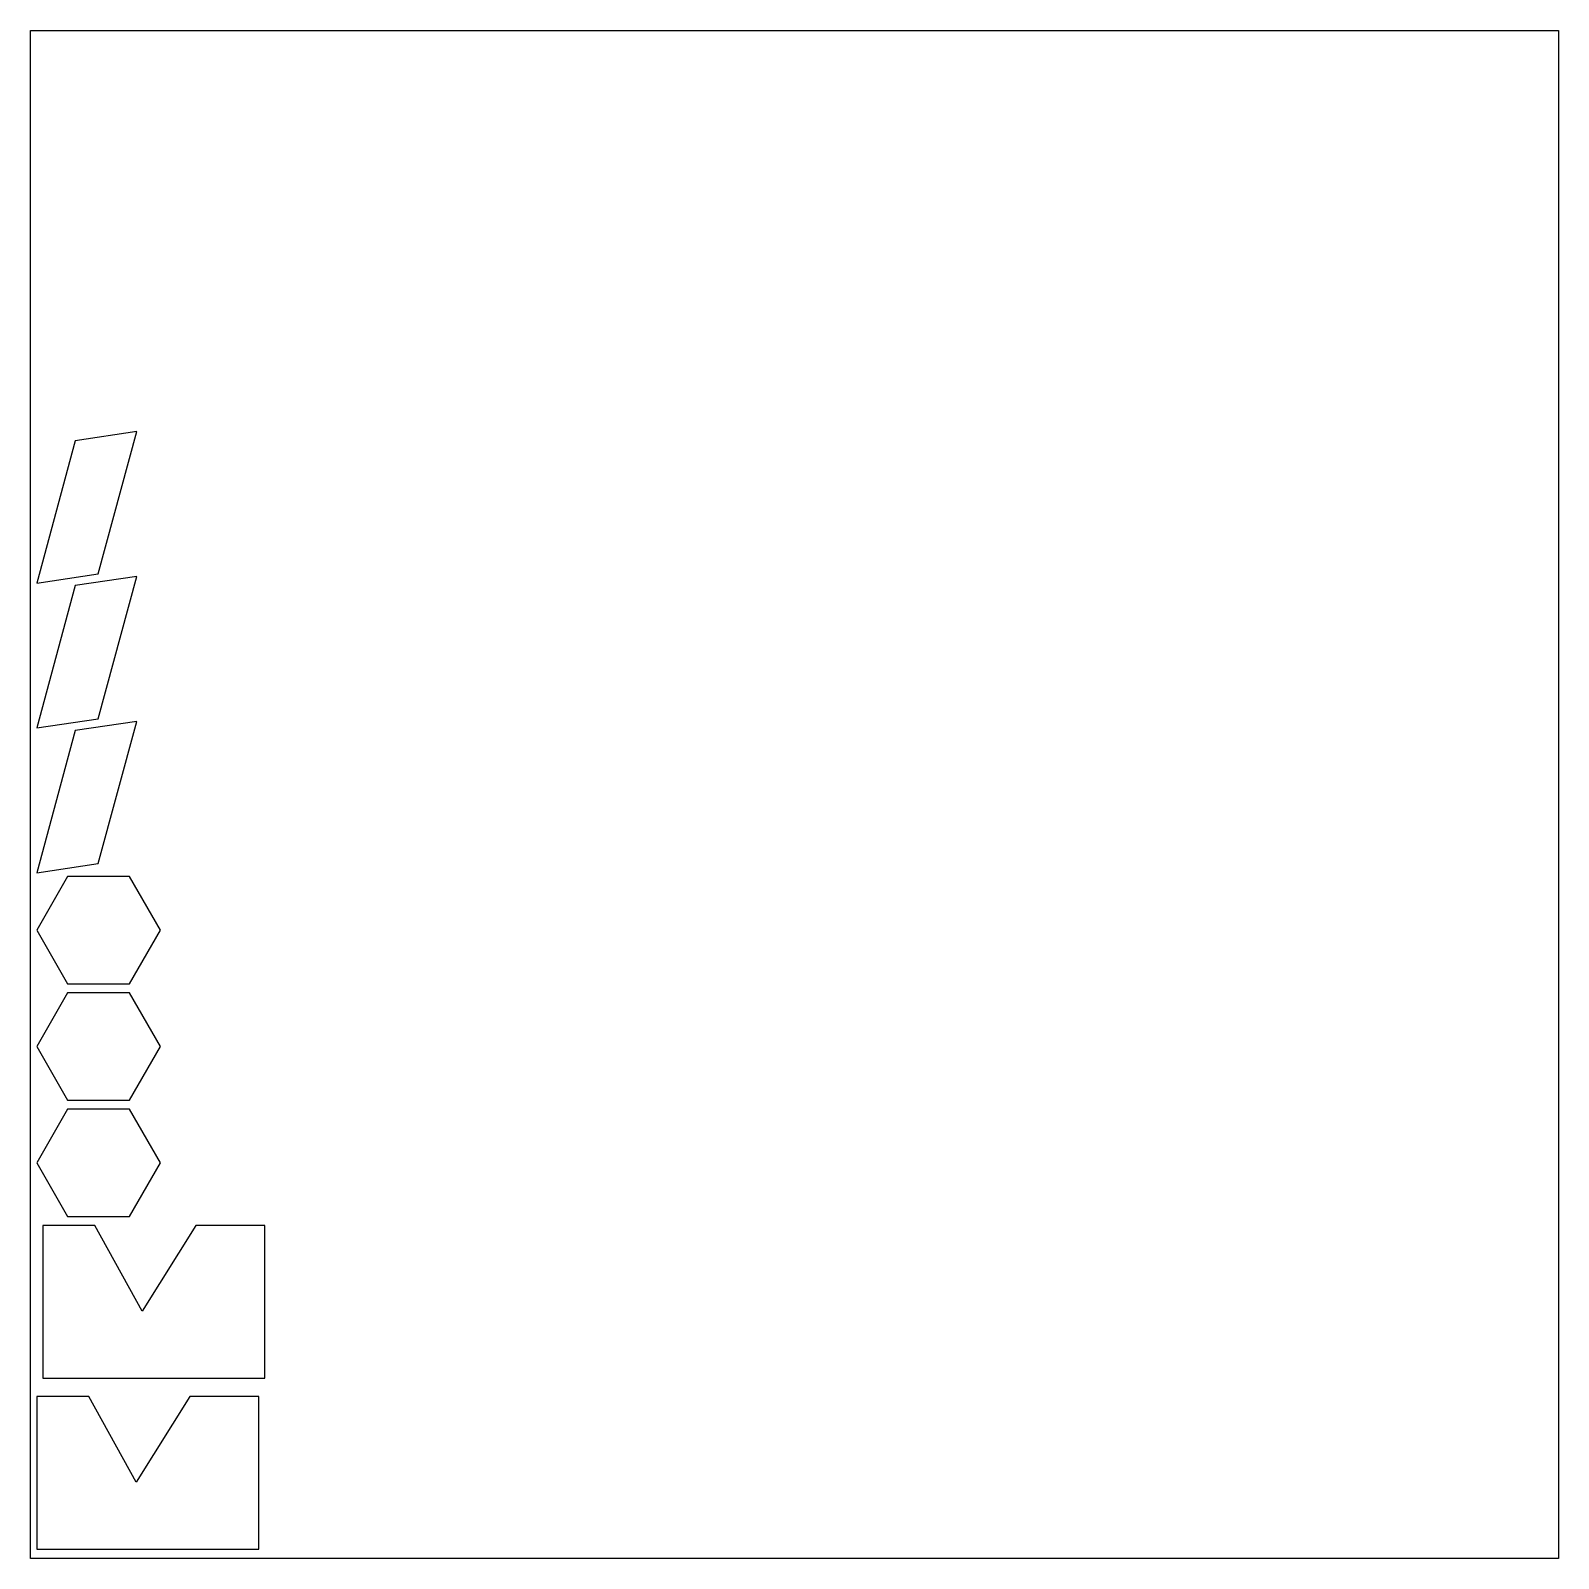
# Model space of a CAD drawing. Header units: metres. Extents: x 0 to 500, y 0 to 500.
import ezdxf

# ---------------------------------------------------------------- set-up
doc = ezdxf.new("R2010")
doc.units = ezdxf.units.M

msp = doc.modelspace()

# ---------------------------------------------------------------- linework, layer by layer
for points in [[(0, 0), (0, 500), (500, 500), (500, 0), (0, 0)], [(2, 319.21), (22.15, 322.18), (34.77, 368.75), (14.62, 365.78), (2, 319.21)], [(2, 271.81), (22.15, 274.78), (34.77, 321.34), (14.62, 318.37), (2, 271.81)], [(2, 224.4), (22.15, 227.37), (34.77, 273.93), (14.62, 270.96), (2, 224.4)], [(32.39, 188.09), (42.52, 205.64), (32.39, 223.18), (12.13, 223.18), (2, 205.64), (12.13, 188.09), (32.39, 188.09)], [(32.39, 150.01), (42.52, 167.55), (32.39, 185.09), (12.13, 185.09), (2, 167.55), (12.13, 150.01), (32.39, 150.01)], [(32.39, 111.92), (42.52, 129.46), (32.39, 147.01), (12.13, 147.01), (2, 129.46), (12.13, 111.92), (32.39, 111.92)], [(4, 108.92), (4, 58.96), (76.66, 58.96), (76.66, 108.92), (54.14, 108.92), (36.56, 80.91), (21.08, 108.92), (4, 108.92)], [(2, 52.96), (2, 3), (74.66, 3), (74.66, 52.96), (52.14, 52.96), (34.56, 24.96), (19.08, 52.96), (2, 52.96)]]:
    msp.add_lwpolyline(points, close=True)

doc.saveas('drawing.dxf')
